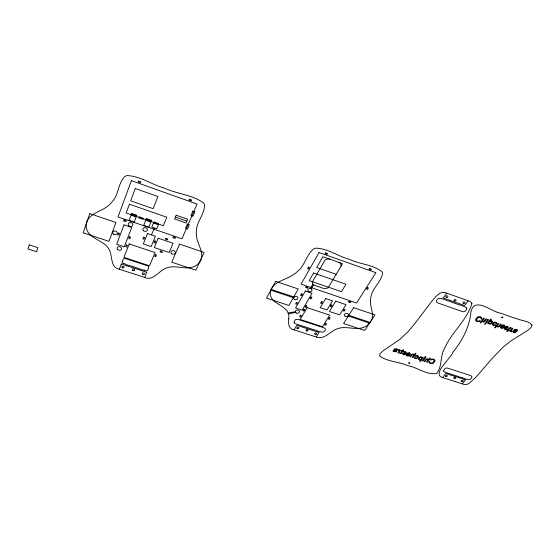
<?xml version="1.0" encoding="UTF-8"?>
<svg xmlns="http://www.w3.org/2000/svg" width="560" height="560" viewBox="0 0 560 560"><rect width="100%" height="100%" fill="white"/><g stroke="black" fill="none" stroke-linecap="round" stroke-linejoin="round"><path stroke-width="0.84" d="M151.466 234.899L154.273 227.997M310.289 288.533L312.788 284.228M311.199 288.848L313.516 284.858M294.077 329.868L296.779 325.276L319.004 332.465L316.225 336.987M394.583 350.203L394.387 350.805A0.917 0.665 -9.9 0 0 394.478 351.029C395.563 352.366 397.075 350.056 394.674 350.077M398.65 349.489L398.23 350.084A2.527 1.834 -10 0 1 398.552 350.168L399.049 350.469A0.882 0.637 -10.1 0 1 399.154 350.679L397.922 352.786L398.629 353.017L400.645 350.182L399.56 350.105M446.719 293.118L443.24 297.976L464.618 305.543L468.16 300.769M515.956 331.079L516.236 330.456A0.952 0.672 -17.4 0 0 516.18 330.225C515.186 328.86 513.569 331.177 515.851 331.212M482.356 321.02L480.914 322.889L480.214 322.644L483.707 318.108L484.407 318.353L482.832 320.775A0.889 0.644 -16.3 0 0 483.014 321.09L483.168 321.181A1.442 1.043 -16.3 0 0 483.497 321.279L483.812 321.293A0.784 0.567 -16.3 0 0 484.176 321.188L486.087 318.948L486.794 319.193L484.337 321.839A1.33 0.959 -16.3 0 1 483.742 321.944L483.273 321.888M406.616 353.85L407.834 352.926A1.694 1.225 -10.6 0 1 408.401 352.814L409.409 352.94M442.596 377.58L445.788 373.457L465.514 379.841L462.266 383.901M511.777 331.807L512.274 331.198A2.632 1.855 -17.3 0 1 511.959 331.114L511.546 330.862A0.91 0.644 -17.2 0 1 511.42 330.575L512.925 328.384L512.232 328.146L509.852 331.093L510.524 331.331L510.944 330.813L510.937 331.17A1.407 0.994 -17.2 0 0 511.539 331.744A1.484 1.043 -17.2 0 0 511.728 331.8M504.224 327.257L502.887 328.223A1.771 1.26 -16.9 0 1 502.299 328.349L501.284 328.216A2.058 1.463 -16.9 0 1 500.451 326.9L500.71 326.228A2.912 2.065 -17 0 1 501.158 325.703L501.9 325.213A2.086 1.484 -17 0 1 503.321 324.968L503.706 325.031A2.401 1.708 -16.9 0 1 504.168 325.213L504.287 325.283M478.009 317.583L476.378 319.718A2.219 1.61 -16 0 0 477.407 320.943L478.373 321.09A1.743 1.267 -16 0 0 479.15 320.915C479.682 320.236 480.914 320.873 479.836 321.293A2.562 1.855 -16 0 1 478.569 321.692L476.973 321.51A3.164 2.289 -16 0 1 475.517 319.592L477.351 317.184A3.031 2.198 -16.1 0 1 479.115 316.68L480.263 316.785A3.542 2.569 -16 0 1 480.942 317.051L481.432 317.394A2.723 1.974 -16.1 0 1 481.901 318.612C481.964 319.459 480.655 319.284 481.061 318.479A1.953 1.414 -16.1 0 0 480.648 317.737L480.403 317.569A2.499 1.813 -16.1 0 0 479.906 317.38A2.219 1.61 -16.1 0 0 478.002 317.576M494.277 322.833L493.157 324.261A1.267 0.91 -16.7 0 0 493.724 324.877A1.47 1.05 -16.7 0 0 493.948 324.94L494.165 324.961A1.218 0.875 -16.6 0 0 495.173 324.576L495.635 325.024A1.855 1.323 -16.7 0 1 494.158 325.556L493.654 325.514A2.513 1.799 -16.7 0 1 493.122 325.346L492.814 325.164A2.1 1.498 -16.7 0 1 492.331 324.219L493.752 322.406A2.121 1.519 -16.7 0 1 495.404 322.14L495.607 322.182A2.429 1.736 -16.7 0 1 496.111 322.385L496.244 322.462A1.981 1.421 -16.7 0 1 496.678 323.743L495.887 323.75A1.239 0.889 -16.7 0 0 495.775 322.987L495.593 322.882A1.554 1.113 -16.7 0 0 495.376 322.784A1.274 0.91 -16.7 0 0 494.277 322.826M396.109 351.834L394.268 351.589A1.456 1.064 -9.9 0 1 393.988 351.134L393.925 351.106A2.94 2.142 -9.7 0 1 393.694 351.379L392.973 351.176A3.976 2.905 -9.6 0 0 393.344 350.721C393.708 348.887 396.473 347.697 397.516 349.531A1.414 1.029 -10 0 1 397.432 350.161C396.676 348.845 393.337 349.209 396.732 350.735A1.113 0.805 -9.9 0 1 396.165 351.771M288.008 313.075L295.302 311.738M288.211 313.81L295.554 312.466M426.979 359.408L427.287 359.422A1.365 0.973 -11.6 0 1 427.602 359.506L427.756 359.597A0.847 0.602 -11.6 0 1 427.959 359.884L426.573 362.11L427.259 362.334L430.388 358.148L429.695 357.924L428.4 359.66A1.554 1.106 -11.6 0 0 427.462 358.876L427.007 358.799A1.267 0.903 -11.6 0 0 426.44 358.904L424.228 361.347L424.921 361.578L426.629 359.506A0.742 0.532 -11.6 0 1 426.979 359.408M416.675 356.006L416.885 356.027A1.4 1.008 -11 0 1 417.109 356.083A1.211 0.868 -11.1 0 1 417.711 356.664L416.731 358.001A1.218 0.875 -11 0 1 415.667 358.043A1.484 1.064 -11 0 1 415.443 357.952L415.282 357.847A1.176 0.847 -11 0 1 415.1 357.147L414.323 357.154A1.89 1.358 -11 0 0 414.848 358.351L414.981 358.421A2.317 1.666 -11.1 0 0 415.492 358.603L415.695 358.645A2.023 1.456 -11 0 0 417.277 358.4L418.516 356.699A2.002 1.435 -11.1 0 0 417.977 355.817L417.662 355.642A2.394 1.722 -11 0 0 417.13 355.488L416.633 355.446A1.771 1.267 -11.1 0 0 415.24 355.95L415.716 356.363A1.162 0.833 -11.1 0 1 416.675 355.992M144.158 270.151L142.044 269.871A2.163 1.694 11.2 0 1 141.603 269.682C136.843 267.715 132.314 266.245 127.302 265.027A2.184 1.701 12.6 0 1 126.826 264.915L124.978 263.907A3.598 2.793 12.7 0 0 123.235 263.242M413.084 354.151L412.615 354.102A1.267 0.917 -10.9 0 0 412.048 354.2L409.857 356.671L410.564 356.902L412.251 354.809A0.749 0.539 -10.9 0 1 412.601 354.711L412.909 354.725A1.372 0.987 -10.8 0 1 413.231 354.816L413.385 354.9A0.847 0.609 -10.9 0 1 413.595 355.194L412.23 357.441L412.93 357.672L416.01 353.437L415.31 353.213L414.036 354.963A1.561 1.127 -10.9 0 0 413.07 354.172M144.501 277.368C153.076 281.428 158.529 271.222 165.487 268.373C176.05 263.27 190.078 273.245 198.828 263.053A17.808 14.315 8.4 0 0 200.977 259.532C203.791 251.888 197.883 244.86 196.707 237.51A35.588 29.505 4.2 0 1 196.364 231.035C196.518 221.697 204.47 214.529 204.547 205.324A6.489 5.467 9.4 0 0 203.462 202.888C192.332 194.677 177.275 194.082 164.808 188.244C152.033 184.863 140.532 176.12 127.204 175.581A6.783 5.642 18.3 0 0 124.551 176.736C117.929 183.659 118.783 194.775 112.126 201.838A39.235 31.675 21.7 0 1 107.037 206.647C100.569 211.708 90.727 213.143 87.01 221.193A18.732 14.861 16.4 0 0 86.142 225.323C86.093 239.61 105.567 239.26 109.886 251.034C112.434 257.306 110.593 267.897 119.504 269.297M406.504 354.032L408.968 355.166A1.225 0.889 -10.6 0 1 407.624 355.453A1.582 1.141 -10.6 0 1 407.316 355.341L407.162 355.25A1.05 0.756 -10.6 0 1 406.889 354.851L406.189 354.487A1.876 1.351 -10.6 0 0 406.742 355.719L406.875 355.789A2.303 1.659 -10.6 0 0 407.344 355.957L407.729 356.02A1.995 1.435 -10.6 0 0 409.094 355.782L409.773 355.313A2.786 2.016 -10.6 0 0 410.165 354.823L410.375 354.179A1.974 1.428 -10.6 0 0 409.423 352.926M270.816 290.143L293.713 297.78M348.005 315.896L369.565 323.092M271.117 289.373L294.126 297.059M348.446 315.203L370.104 322.434M336.168 274.302L316.694 267.512L322.882 256.746L342.503 263.69L328.489 287.154A3.08 2.429 -6 0 1 327.712 287.973L325.024 288.708A4.074 3.22 -6 0 1 323.694 288.456L314.433 285.299A4.088 3.241 -5.2 0 1 313.292 284.704L312.207 282.667A3.087 2.45 -5.1 0 1 312.494 281.68L324.744 260.519A3.157 2.548 -6.7 0 1 325.535 259.651L328.307 258.881A4.172 3.367 -6.7 0 1 329.672 259.147M175.399 217.126L186.865 221.13M504.357 327.068L501.69 326.13L501.963 325.864A1.281 0.91 -17 0 1 503.363 325.563A1.652 1.176 -16.9 0 1 503.671 325.682L503.818 325.78A1.099 0.777 -17 0 1 504.049 326.2L504.728 326.585A1.96 1.393 -17 0 0 504.294 325.283M419.356 359.856L418.866 359.618A1.729 1.239 -11.2 0 1 418.495 359.163L418.782 357.84L420.14 356.888A1.659 1.19 -11.3 0 1 420.707 356.797L421.099 356.825A2.184 1.561 -11.2 0 1 421.498 356.916A1.547 1.106 -11.3 0 1 422.352 357.805L422.646 357.371L423.318 357.588L420.441 361.48L419.755 361.256L420.847 359.779A1.547 1.106 -11.2 0 1 419.377 359.835M491.722 320.824L492.212 321.083A1.82 1.302 -16.6 0 1 492.562 321.573L492.156 322.994L490.679 324.016A1.743 1.253 -16.5 0 1 490.091 324.107L489.692 324.079A2.289 1.645 -16.5 0 1 489.293 323.981M501.508 327.614L502.271 327.789A1.008 0.721 -16.9 0 0 502.88 327.614L503.279 327.285L501.34 326.606A1.176 0.84 -16.9 0 0 501.501 327.621M491.729 321.79L491.596 322.518A2.275 1.638 -16.5 0 1 491.351 322.854L490.448 323.435A1.155 0.833 -16.5 0 1 489.818 323.484L489.356 323.323A1.176 0.847 -16.5 0 1 489.048 322.945L489.237 322.112A2.191 1.575 -16.6 0 1 489.51 321.783L490.329 321.3A1.169 0.84 -16.5 0 1 490.966 321.251L491.428 321.412A1.169 0.84 -16.5 0 1 491.673 321.776M123.228 263.277A1.127 0.882 12.9 0 1 122.129 262.29A2.261 1.764 12.8 0 1 122.22 261.793L123.06 259.63A2.261 1.771 12.9 0 1 125.86 258.678L147.175 265.664A2.233 1.75 10.9 0 1 148.61 267.981L147.728 270.109A2.226 1.743 10.9 0 1 147.448 270.543A1.113 0.868 10.8 0 1 145.922 270.669A3.549 2.765 10.8 0 0 144.158 270.172M339.108 262.486A4.158 3.339 -7.6 0 1 340.256 263.109L341.306 265.216A3.143 2.527 -7.7 0 1 340.984 266.238M489.307 323.953A1.624 1.169 -16.5 0 1 488.474 323.029L488.145 323.491L487.466 323.253L490.728 319.06L491.421 319.305L490.182 320.901A1.624 1.169 -16.6 0 1 491.701 320.852M483.28 321.867A1.638 1.183 -16.3 0 1 482.314 321.027M398.706 349.503A1.428 1.036 -10.1 0 1 398.895 349.552A1.358 0.987 -10.1 0 1 399.574 350.098M471.912 303.562C467.054 320.11 451.808 332.059 444.794 347.893C439.901 355.677 442.484 366.254 436.751 373.401C426.692 375.382 417.368 367.283 407.512 365.554C398.531 361.606 387.443 361.774 379.561 355.957L379.974 353.801L382.543 351.204L399.868 339.374L407.757 332.003L415.506 322.756L432.089 300.846L436.037 296.387L439.572 293.419L442.666 292.292L445.592 292.74L469.238 301.175L471.009 302.134L471.912 303.562M288.722 318.843C288.057 323.288 288.715 329.294 294.231 329.924L316.064 336.931C324.156 340.382 329.91 331.275 336.861 328.979C346.997 324.59 359.716 333.011 368.48 324.205A16.457 12.523 -8 0 0 371 321.111C374.703 315.028 370.489 308.245 370.419 301.847A33.278 25.41 -12.1 0 1 371.084 296.191C372.813 287.7 380.87 282.135 382.522 273.742A5.999 4.732 -10.9 0 0 381.892 271.635C372.834 264.53 360.08 264.334 349.734 259.441C338.247 256.487 327.964 248.5 315.973 248.157A6.111 4.984 -5.7 0 0 313.362 249.165C306.369 254.961 305.067 265.118 298.025 271.005A34.776 28.441 -0.7 0 1 292.593 275.205C285.845 279.65 276.626 280.861 271.873 287.938A16.87 13.258 -2.3 0 0 270.417 291.543C268.149 305.305 291.333 304.458 288.722 318.843M443.646 371.14L444.108 371.756A1.491 1.043 -12.2 0 0 444.318 371.805C449.61 374.031 455.007 375.151 460.117 377.181C462.861 377.475 465.143 379.316 468.027 379.435C469.994 380.527 474.019 376.586 470.652 375.613L447.993 368.235C445.907 367.332 443.737 369.005 443.646 371.14M434.224 360.843L432.754 362.803A2.107 1.498 -11.8 0 1 430.948 362.992A2.366 1.68 -11.8 0 1 430.465 362.817L430.22 362.67A1.848 1.316 -11.8 0 1 429.786 361.991C430.122 361.242 428.869 361.088 428.974 361.872A2.576 1.834 -11.8 0 0 429.478 362.985L429.968 363.293A3.36 2.387 -11.8 0 0 430.633 363.531L431.732 363.629A2.877 2.044 -11.8 0 0 433.405 363.16L435.05 360.962A2.996 2.135 -11.8 0 0 433.573 359.198L432.026 359.03A2.436 1.729 -11.9 0 0 430.822 359.401C429.8 359.793 431.011 360.374 431.501 359.751A1.659 1.176 -11.9 0 1 432.243 359.583L433.188 359.716A2.107 1.498 -11.8 0 1 434.238 360.843M402.661 353.738C402.458 355.607 406.826 354.508 404.817 354.165A0.819 0.588 -10.4 0 1 404.362 354.305L403.473 353.661L406.098 353.304A1.19 0.861 -10.5 0 0 406.462 352.856L405.965 351.834A1.981 1.435 -10.4 0 0 405.041 351.61L404.257 351.757A1.449 1.05 -10.5 0 0 403.802 352.044L404.292 352.429A0.889 0.644 -10.5 0 1 404.551 352.247C407.729 352.947 403.039 352.485 402.661 353.738M294.077 322.371L294.679 323.365A1.568 1.197 -3 0 0 294.917 323.421C300.881 325.892 306.971 327.201 312.767 329.476C315.833 329.833 318.416 331.849 321.622 332.017C323.995 333.319 327.544 328.503 323.778 327.761L297.745 319.305L294.994 319.802L294.077 322.371M466.851 308.105C466.788 310.429 464.527 312.557 462.168 311.493L437.794 302.932C434.014 301.833 438.417 296.926 440.741 298.536C444.052 298.522 446.404 301.168 449.61 301.161C454.839 303.814 460.642 304.794 466.144 307.454A1.603 1.183 -15.8 0 1 466.375 307.51L466.851 308.105M504.945 328.552L506.149 328.944A0.924 0.658 -17 0 0 506.422 328.755L506.877 329.154A1.512 1.071 -17 0 1 506.387 329.455L505.582 329.602A2.065 1.463 -17 0 1 504.665 329.371L504.273 328.3A1.239 0.882 -17 0 1 504.686 327.831L507.395 327.46L506.562 326.781A0.854 0.602 -17.1 0 0 506.086 326.928C503.916 326.361 509.369 325.563 508.053 327.733C507.332 328.965 505.61 327.516 504.945 328.552M485.646 323.764C484.358 325.528 484.274 322.42 485.646 323.764M532 325.087L531.223 327.348L528.22 330.057L510.993 340.893L503.643 346.626L492.625 357.924L475.825 377.37L468.755 383.614L466.592 384.468L463.953 384.377L443.002 377.713C430.654 374.542 451.556 357.665 452.739 352.499C462.14 340.739 469.567 327.257 470.911 312.032C474.453 295.953 491.526 311.927 500.507 313.152C506.576 315.371 512.687 317.513 518.882 319.361C523.187 321.118 529.137 320.999 532 325.087M497.245 325.682L497.245 325.829A0.889 0.63 -16.8 0 0 497.427 326.137L497.581 326.228A1.435 1.022 -16.8 0 0 497.896 326.326L498.211 326.34A0.777 0.553 -16.8 0 0 498.582 326.242L500.507 324.016L501.207 324.261L498.729 326.879A1.323 0.945 -16.8 0 1 498.141 326.984L497.665 326.928A1.631 1.162 -16.8 0 1 496.727 326.081L495.313 327.915L494.62 327.677L498.155 323.19L498.855 323.435L497.245 325.682M408.716 363.069C410.081 364.49 410.165 361.501 408.73 363.006M501.76 317.422C503.167 318.955 503.209 315.56 501.76 317.422M421.848 358.155L421.68 358.659A2.086 1.498 -11.2 0 1 421.435 358.967L420.672 359.415A1.113 0.798 -11.2 0 1 420.063 359.457L419.601 359.31A1.099 0.784 -11.2 0 1 419.286 358.96L419.363 358.288A2.163 1.547 -11.3 0 1 419.573 357.973L420.406 357.427A1.099 0.784 -11.3 0 1 421.022 357.385L421.484 357.532A1.12 0.805 -11.3 0 1 421.799 357.889L421.848 358.155M425.054 357.035C426.188 358.47 426.405 355.572 425.068 356.993M513.73 331.485C514.752 333.144 516.439 331.135 513.863 330.526A1.155 0.812 -17.4 0 1 513.926 329.994L514.059 329.805A1.239 0.868 -17.4 0 1 514.633 329.385L516.46 329.644A1.519 1.064 -17.4 0 1 516.684 330.113L516.747 330.148A3.052 2.142 -17.5 0 1 517.013 329.861L517.713 330.071A4.13 2.891 -17.6 0 0 517.279 330.54C516.796 332.213 513.912 333.774 512.925 331.772A1.463 1.029 -17.3 0 1 513.086 331.121L513.73 331.485M403.235 350.7L403.774 351.204L403.41 351.701L402.724 351.477L401.296 353.353L400.029 353.507A2.058 1.491 -10.2 0 1 399.686 353.36L399.924 352.828A1.666 1.204 -10.2 0 0 400.183 352.947L400.813 352.884L402.01 351.246L401.233 350.987L401.59 350.49L402.374 350.742L403.011 349.846L403.662 350.056L403.235 350.7M507.318 330.463L506.8 331.219L507.43 331.436L508.179 330.505L508.942 330.778L509.362 330.253L508.599 329.987L509.999 328.286L510.65 328.216A1.729 1.225 -17.2 0 1 510.881 328.328L511.203 327.782A2.142 1.512 -17.2 0 0 510.874 327.628L509.572 327.789L507.913 329.749L507.234 329.511L506.814 330.029L507.318 330.463M29.218 244.881L28 248.976L36.645 251.734L37.891 247.667L29.218 244.881M89.782 213.633L83.202 232.806L108.962 241.353L115.927 222.509L89.782 213.633M131.411 180.628L117.992 216.93L181.93 238.784L197.071 204.057L131.411 180.628M118.44 233.058L117.789 234.794L118.895 235.165L119.546 233.422L118.44 233.058M129.416 204.211L126.133 212.94L163.303 225.736L166.824 217.224L129.416 204.211M135.282 188.503L130.655 200.816L153.104 208.656L157.934 196.532L135.282 188.503M123.97 219.975L123.634 220.871L125.86 221.627L126.196 220.738L123.97 219.975M138.614 181.034L138.257 181.993L140.553 182.812L140.91 181.853L138.614 181.034M124.026 224.861L116.683 244.3L124.271 246.813L131.733 227.472L124.026 224.861M131.67 213.444L129.045 220.325L134.197 222.089L136.85 215.229L131.67 213.444M131.768 214.333L131.397 215.299L135.527 216.72L135.898 215.761L131.768 214.333M129.395 236.733L128.73 238.462L129.822 238.826L130.494 237.104L129.395 236.733M126.308 244.979L125.65 246.68L126.735 247.037L127.393 245.343L126.308 244.979M139.251 216.916L138.88 217.875L142.989 219.289L143.367 218.33L139.251 216.916M121.359 264.012L119.322 269.241L144.683 277.424L146.818 272.286L121.359 264.012M129.171 243.929L123.928 257.397L149.527 265.79L155.043 252.546L129.171 243.929M146.419 218.526L143.724 225.344L148.82 227.087L151.543 220.297L146.419 218.526M146.699 219.478L146.321 220.437L150.409 221.844L150.787 220.892L146.699 219.478M143.57 237.174L142.884 238.903L143.969 239.267L144.662 237.545L143.57 237.174M147.504 233.555L143.318 243.943L151.172 246.575L155.414 236.236L147.504 233.555M153.587 222.782L151.823 227.157L156.716 228.83L158.501 224.469L153.587 222.782M154.105 222.033L153.72 222.985L157.787 224.378L158.172 223.433L154.105 222.033M154.714 240.94L154.014 242.648L155.092 243.012L155.799 241.304L154.714 240.94M158.2 238.203L154.329 247.548L169.099 252.497L173.075 243.243L158.2 238.203M155.379 254.646L154.686 256.312L155.75 256.669L156.443 255.003L155.379 254.646M160.321 251.006L159.971 251.839L162.099 252.553L162.456 251.713L160.321 251.006M165.676 238.28L165.319 239.141L167.468 239.869L167.832 239.015L165.676 238.28M176.183 215.257L174.615 218.988L186.067 222.978L187.67 219.275L176.183 215.257M173.362 236.845L172.998 237.706L175.14 238.434L175.511 237.573L173.362 236.845M189.441 199.206L189.049 200.13L191.261 200.921L191.653 199.997L189.441 199.206M192.878 211.12L190.953 215.544L192.955 216.244L194.887 211.834L192.878 211.12M187.383 224.091L185.507 228.41L187.488 229.096L189.378 224.784L187.383 224.091M179.606 244.125L171.731 262.178L195.881 270.193L204.085 252.434L179.606 244.125M275.625 281.337L266.525 298.088L288.911 305.473L298.291 288.995L275.625 281.337M308.469 267.085L307.552 268.702L308.539 269.045L309.456 267.428L308.469 267.085M319.06 252.518L301.063 284.123L356.594 303.002L375.837 272.664L319.06 252.518M296.478 302.491L295.617 303.996L296.569 304.318L297.437 302.806L296.478 302.491M301.448 293.86L300.566 295.393L301.525 295.715L302.407 294.182L301.448 293.86M313.565 273.014L309.183 280.63L341.425 291.669L345.982 284.228L313.565 273.014M306.089 286.769L305.641 287.546L307.573 288.197L308.021 287.42L306.089 286.769M325.612 252.847L325.136 253.68L327.117 254.38L327.593 253.554L325.612 252.847M305.382 291.018L295.561 308.028L302.169 310.205L312.067 293.279L305.382 291.018M305.97 305.641L305.095 307.139L306.04 307.454L306.922 305.956L305.97 305.641M310.996 297.073L310.1 298.592L311.059 298.914L311.948 297.395L310.996 297.073M300.447 315.224L299.586 316.694L300.524 317.002L301.392 315.532L300.447 315.224M303.954 309.246L303.079 310.73L304.024 311.045L304.899 309.554L303.954 309.246M307.146 307.664L300.195 319.473L322.518 326.753L329.665 315.133L307.146 307.664M321.475 301.721L320.572 303.226L321.517 303.541L322.42 302.036L321.475 301.721M325.654 298.543L320.187 307.636L327.019 309.911L332.535 300.86L325.654 298.543M331.163 304.976L330.253 306.474L331.184 306.782L332.101 305.291L331.163 304.976M335.769 301.154L329.427 311.5L339.619 314.895L346.038 304.619L335.769 301.154M325.64 323.484L324.751 324.926L325.675 325.227L326.564 323.785L325.64 323.484M329.259 317.611L328.356 319.067L329.287 319.375L330.183 317.912L329.259 317.611M348.992 301.336L348.516 302.092L350.385 302.722L350.861 301.966L348.992 301.336M369.551 268.471L369.047 269.276L370.958 269.955L371.462 269.157L369.551 268.471M344.204 309.351L343.28 310.835L344.204 311.15L345.135 309.666L344.204 309.351M353.626 307.685L343.588 323.519L364.665 330.477L374.955 314.888L353.626 307.685M367.458 287.588L366.471 289.135L367.409 289.464L368.396 287.917L367.458 287.588M424.501 357.98L422.436 360.766L423.122 360.99L425.187 358.204L424.501 357.98M487.914 319.585L485.583 322.595L486.276 322.84L488.607 319.83L487.914 319.585M407.603 353.752L409.514 354.466A1.127 0.812 -10.6 0 0 409.255 353.5L408.485 353.339A0.966 0.7 -10.6 0 0 407.897 353.507L407.603 353.752M296.254 313.04A2.079 1.603 -3.2 0 0 299.467 311.703A2.079 1.603 -3.2 0 0 296.443 310.254A2.079 1.603 -3.2 0 0 296.254 313.04M315.161 334.411A1.015 0.763 -4.5 0 0 316.652 333.655A1.015 0.763 -4.5 0 0 315.098 333.088A1.015 0.763 -4.5 0 0 315.161 334.411M306.621 330.981A1.022 0.77 -3.9 0 0 308.119 330.225A1.022 0.77 -3.9 0 0 306.551 329.651A1.022 0.77 -3.9 0 0 306.621 330.981M297.255 328.636A1.022 0.777 -3.2 0 0 298.83 327.985A1.022 0.777 -3.2 0 0 297.346 327.292A1.022 0.777 -3.2 0 0 297.255 328.636M294.644 299.453A2.114 1.652 -3.1 0 0 297.899 298.081A2.114 1.652 -3.1 0 0 294.826 296.59A2.114 1.652 -3.1 0 0 294.644 299.453M345.415 316.386A2.072 1.582 -7.2 0 0 348.495 314.825A2.072 1.582 -7.2 0 0 345.38 313.635A2.072 1.582 -7.2 0 0 345.415 316.386M117.831 249.669A2.296 1.806 14 0 0 121.583 249.067A2.296 1.806 14 0 0 118.685 246.666A2.296 1.806 14 0 0 117.831 249.669M143.535 230.748A2.324 1.876 13.2 0 0 147.357 230.125A2.324 1.876 13.2 0 0 144.48 227.633A2.324 1.876 13.2 0 0 143.535 230.748M128.933 225.785A2.345 1.89 14.7 0 0 132.769 225.155A2.345 1.89 14.7 0 0 129.836 222.642A2.345 1.89 14.7 0 0 128.933 225.785M142.716 274.323A1.113 0.861 10.8 0 0 144.501 273.931A1.113 0.861 10.8 0 0 143.031 272.86A1.113 0.861 10.8 0 0 142.716 274.323M132.748 270.34A1.12 0.868 11.8 0 0 134.589 270.046A1.12 0.868 11.8 0 0 133.182 268.891A1.12 0.868 11.8 0 0 132.748 270.34M122.241 267.673A1.127 0.875 12.7 0 0 124.082 267.372A1.127 0.875 12.7 0 0 122.668 266.217A1.127 0.875 12.7 0 0 122.241 267.673M113.421 234.108A2.338 1.855 15.3 0 0 117.229 233.485A2.338 1.855 15.3 0 0 114.275 231.007A2.338 1.855 15.3 0 0 113.421 234.108M171.717 253.687A2.254 1.806 9.4 0 0 175.385 252.868A2.254 1.806 9.4 0 0 172.445 250.642A2.254 1.806 9.4 0 0 171.717 253.687M308.875 291.704A2.128 1.673 -4.5 0 0 311.99 290.066A2.128 1.673 -4.5 0 0 308.735 288.806A2.128 1.673 -4.5 0 0 308.875 291.704M461.818 381.64A0.973 0.672 -12.8 0 0 463.141 380.779A0.973 0.672 -12.8 0 0 461.608 380.499A0.973 0.672 -12.8 0 0 461.818 381.64M454.335 378.595A0.973 0.679 -12.5 0 0 455.658 377.72A0.973 0.679 -12.5 0 0 454.118 377.44A0.973 0.679 -12.5 0 0 454.335 378.595M445.998 376.544A0.98 0.679 -12.2 0 0 447.314 375.669A0.98 0.679 -12.2 0 0 445.767 375.389A0.98 0.679 -12.2 0 0 445.998 376.544M446.46 297.437A1.064 0.798 -15.2 0 0 447.902 296.408A1.064 0.798 -15.2 0 0 446.215 296.072A1.064 0.798 -15.2 0 0 446.46 297.437M454.65 301.098A1.064 0.791 -15.6 0 0 456.085 300.076A1.064 0.791 -15.6 0 0 454.412 299.74A1.064 0.791 -15.6 0 0 454.65 301.098M463.645 303.534A1.064 0.784 -16 0 0 465.087 302.519A1.064 0.784 -16 0 0 463.421 302.183A1.064 0.784 -16 0 0 463.645 303.534"/></g></svg>
